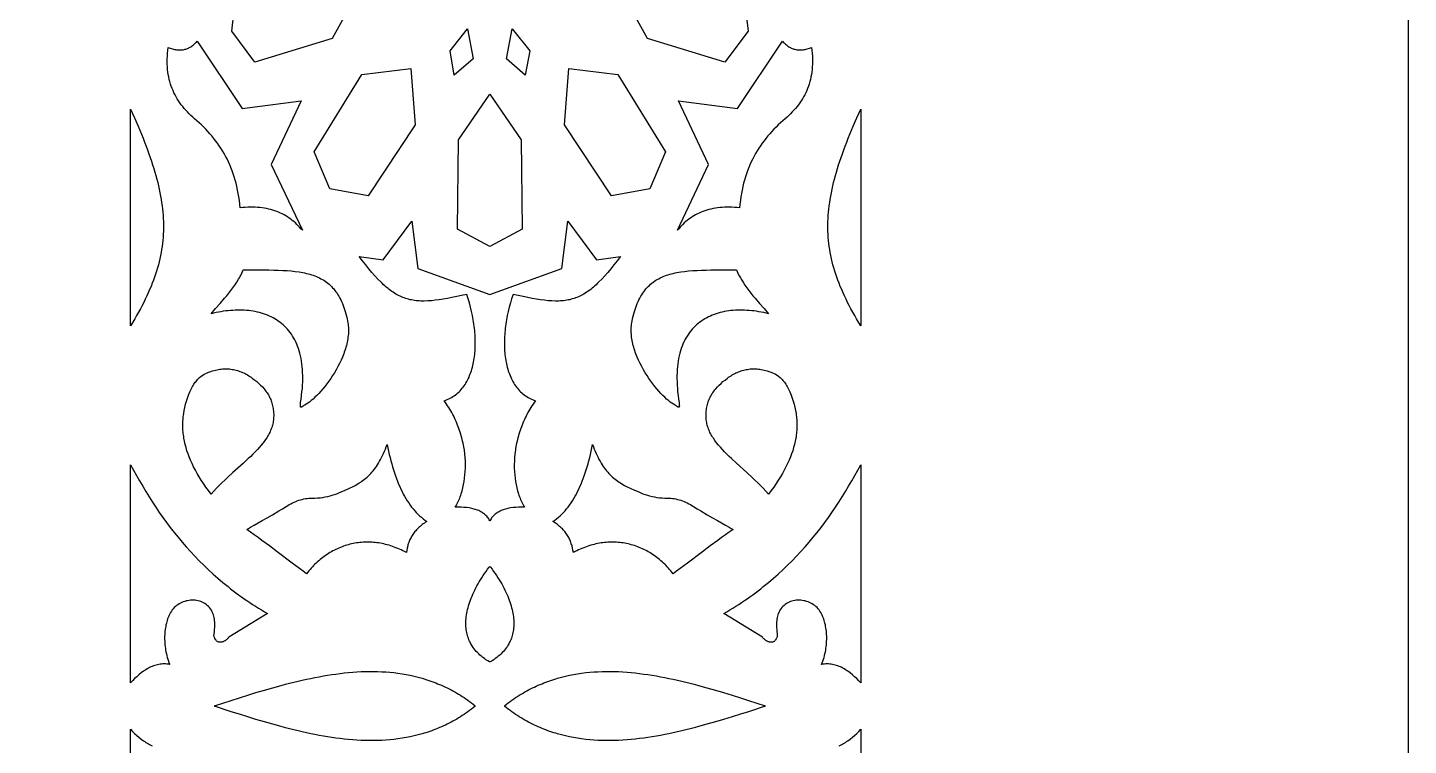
# Model space of a CAD drawing. Extents: x -575 to 575, y -425 to 425.
# Drawn here: x 423.7 to 575, y 79.3 to 157.9 of the extents above; entities that cross this region are included whole.
import ezdxf

# ---------------------------------------------------------------- set-up
doc = ezdxf.new("R2010")
doc.units = 0
doc.layers.add('LAYER_1', color=18, linetype='CONTINUOUS')

msp = doc.modelspace()

# ---------------------------------------------------------------- linework, layer by layer
at = {"layer": 'LAYER_1'}
for points in [[(-575, -425), (575, -425), (575, 425), (-575, 425)], [(459.84, 161.67), (457.07, 156.7), (448.63, 154.13), (446.08, 157.52), (446.61, 162.09), (455.02, 164.62)], [(502.11, 162.09), (502.65, 157.52), (500.1, 154.13), (491.65, 156.7), (488.89, 161.67), (493.71, 164.62)], [(472.53, 154.5), (470.47, 152.7), (470, 155.35), (471.92, 157.78)], [(478.73, 155.35), (478.25, 152.7), (476.2, 154.5), (476.81, 157.78)], [(447.23, 149.06), (453.7, 149.88), (450.41, 142.93), (453.82, 135.71), (453.67, 135.88), (453.52, 136.04), (453.37, 136.21), (453.22, 136.36), (453.06, 136.51), (452.89, 136.66), (452.72, 136.79), (452.55, 136.93), (452.38, 137.05), (452.19, 137.18), (452.01, 137.29), (451.82, 137.4), (451.62, 137.5), (451.43, 137.6), (451.22, 137.69), (451.01, 137.77), (450.8, 137.85), (450.58, 137.92), (450.36, 137.98), (450.13, 138.04), (449.9, 138.09), (449.66, 138.13), (449.42, 138.16), (449.17, 138.19), (448.92, 138.21), (448.66, 138.23), (448.4, 138.24), (448.13, 138.24), (447.85, 138.23), (447.57, 138.21), (447.29, 138.19), (447, 138.16), (446.96, 138.57), (446.92, 138.97), (446.86, 139.36), (446.8, 139.75), (446.73, 140.12), (446.65, 140.49), (446.56, 140.86), (446.46, 141.21), (446.36, 141.56), (446.25, 141.9), (446.13, 142.24), (446, 142.57), (445.86, 142.89), (445.72, 143.21), (445.57, 143.52), (445.41, 143.82), (445.25, 144.12), (445.08, 144.41), (444.9, 144.69), (444.71, 144.97), (444.52, 145.25), (444.32, 145.52), (444.12, 145.78), (443.91, 146.04), (443.69, 146.29), (443.47, 146.54), (443.24, 146.78), (443.01, 147.02), (442.77, 147.25), (442.52, 147.48), (442.27, 147.7), (442.02, 147.92), (441.81, 148.1), (441.61, 148.29), (441.41, 148.48), (441.23, 148.67), (441.05, 148.86), (440.87, 149.06), (440.71, 149.26), (440.55, 149.46), (440.4, 149.67), (440.25, 149.88), (440.12, 150.1), (439.99, 150.32), (439.87, 150.55), (439.75, 150.77), (439.65, 151.01), (439.55, 151.25), (439.46, 151.49), (439.38, 151.73), (439.31, 151.99), (439.24, 152.24), (439.18, 152.5), (439.13, 152.77), (439.09, 153.04), (439.06, 153.32), (439.04, 153.6), (439.02, 153.89), (439.02, 154.19), (439.02, 154.48), (439.03, 154.79), (439.05, 155.1), (439.08, 155.42), (439.12, 155.74), (439.35, 155.65), (439.58, 155.57), (439.7, 155.54), (439.81, 155.52), (439.92, 155.5), (440.03, 155.48), (440.13, 155.47), (440.24, 155.46), (440.35, 155.46), (440.45, 155.46), (440.56, 155.46), (440.66, 155.47), (440.76, 155.49), (440.86, 155.51), (440.96, 155.53), (441.05, 155.56), (441.15, 155.59), (441.25, 155.63), (441.34, 155.67), (441.43, 155.72), (441.52, 155.77), (441.61, 155.82), (441.7, 155.88), (441.79, 155.95), (441.88, 156.01), (441.96, 156.09), (442.05, 156.16), (442.13, 156.25), (442.21, 156.33), (442.29, 156.42)], [(506.51, 156.33), (506.6, 156.25), (506.68, 156.16), (506.76, 156.09), (506.85, 156.01), (506.94, 155.95), (507.02, 155.88), (507.11, 155.82), (507.2, 155.77), (507.29, 155.72), (507.39, 155.67), (507.48, 155.63), (507.58, 155.59), (507.67, 155.56), (507.77, 155.53), (507.87, 155.51), (507.97, 155.49), (508.07, 155.47), (508.17, 155.46), (508.28, 155.46), (508.38, 155.46), (508.49, 155.46), (508.59, 155.47), (508.7, 155.48), (508.81, 155.5), (508.92, 155.52), (509.03, 155.54), (509.14, 155.57), (509.37, 155.65), (509.61, 155.74), (509.65, 155.42), (509.68, 155.1), (509.7, 154.79), (509.71, 154.48), (509.71, 154.19), (509.7, 153.89), (509.69, 153.6), (509.67, 153.32), (509.63, 153.04), (509.59, 152.77), (509.54, 152.5), (509.49, 152.24), (509.42, 151.99), (509.35, 151.73), (509.27, 151.49), (509.18, 151.25), (509.08, 151.01), (508.97, 150.77), (508.86, 150.55), (508.74, 150.32), (508.61, 150.1), (508.47, 149.88), (508.33, 149.67), (508.18, 149.46), (508.02, 149.26), (507.85, 149.06), (507.68, 148.86), (507.5, 148.67), (507.31, 148.48), (507.12, 148.29), (506.92, 148.1), (506.71, 147.92), (506.45, 147.7), (506.2, 147.48), (505.96, 147.25), (505.72, 147.02), (505.49, 146.78), (505.26, 146.54), (505.04, 146.29), (504.82, 146.04), (504.61, 145.78), (504.4, 145.52), (504.21, 145.25), (504.02, 144.97), (503.83, 144.69), (503.65, 144.41), (503.48, 144.12), (503.31, 143.82), (503.16, 143.52), (503.01, 143.21), (502.86, 142.89), (502.73, 142.57), (502.6, 142.24), (502.48, 141.9), (502.37, 141.56), (502.26, 141.21), (502.17, 140.86), (502.08, 140.49), (502, 140.12), (501.93, 139.75), (501.86, 139.36), (501.81, 138.97), (501.77, 138.57), (501.73, 138.16), (501.44, 138.19), (501.15, 138.21), (500.87, 138.23), (500.6, 138.24), (500.33, 138.24), (500.07, 138.23), (499.81, 138.21), (499.56, 138.19), (499.31, 138.16), (499.07, 138.13), (498.83, 138.09), (498.59, 138.04), (498.37, 137.98), (498.14, 137.92), (497.93, 137.85), (497.71, 137.77), (497.5, 137.69), (497.3, 137.6), (497.1, 137.5), (496.91, 137.4), (496.72, 137.29), (496.53, 137.18), (496.35, 137.05), (496.17, 136.93), (496, 136.79), (495.83, 136.66), (495.67, 136.51), (495.51, 136.36), (495.35, 136.21), (495.2, 136.04), (495.06, 135.88), (494.91, 135.71), (498.32, 142.93), (495.03, 149.88), (501.5, 149.06), (506.43, 156.42)], [(466.17, 147.27), (461.03, 139.5), (456.83, 140.26), (455.13, 144.3), (460.35, 152.78), (465.71, 153.42)], [(488.37, 152.78), (493.6, 144.3), (491.89, 140.26), (487.7, 139.5), (482.56, 147.27), (483.02, 153.42)], [(477.79, 145.6), (477.89, 135.84), (474.36, 133.95), (470.83, 135.84), (470.94, 145.6), (474.36, 150.62)], [(435.42, 148.04), (435.82, 147.12), (436.01, 146.67), (436.19, 146.23), (436.37, 145.79), (436.54, 145.36), (436.7, 144.93), (436.86, 144.51), (437.01, 144.1), (437.15, 143.69), (437.29, 143.28), (437.42, 142.88), (437.54, 142.49), (437.66, 142.09), (437.77, 141.71), (437.87, 141.32), (437.97, 140.94), (438.06, 140.57), (438.14, 140.2), (438.22, 139.83), (438.29, 139.46), (438.35, 139.1), (438.4, 138.74), (438.45, 138.39), (438.5, 138.03), (438.53, 137.68), (438.56, 137.33), (438.58, 136.99), (438.59, 136.64), (438.6, 136.3), (438.6, 135.96), (438.59, 135.62), (438.58, 135.28), (438.56, 134.94), (438.53, 134.6), (438.5, 134.27), (438.45, 133.93), (438.4, 133.6), (438.35, 133.26), (438.28, 132.93), (438.21, 132.59), (438.13, 132.26), (438.05, 131.92), (437.95, 131.59), (437.85, 131.25), (437.74, 130.92), (437.63, 130.58), (437.51, 130.24), (437.38, 129.9), (437.24, 129.55), (437.09, 129.21), (436.94, 128.86), (436.78, 128.52), (436.61, 128.17), (436.44, 127.81), (436.26, 127.46), (436.07, 127.1), (435.87, 126.74), (435.66, 126.37), (435.45, 126.01), (435.23, 125.64), (435, 125.26), (435, 148.98)], [(515, 125.26), (514.77, 125.64), (514.55, 126.01), (514.34, 126.37), (514.13, 126.74), (513.93, 127.1), (513.74, 127.46), (513.56, 127.81), (513.39, 128.17), (513.22, 128.52), (513.06, 128.86), (512.91, 129.21), (512.76, 129.55), (512.62, 129.9), (512.49, 130.24), (512.37, 130.58), (512.26, 130.92), (512.15, 131.25), (512.05, 131.59), (511.95, 131.92), (511.87, 132.26), (511.79, 132.59), (511.72, 132.93), (511.65, 133.26), (511.6, 133.6), (511.55, 133.93), (511.5, 134.27), (511.47, 134.6), (511.44, 134.94), (511.42, 135.28), (511.41, 135.62), (511.4, 135.96), (511.4, 136.3), (511.41, 136.64), (511.42, 136.99), (511.44, 137.33), (511.47, 137.68), (511.5, 138.03), (511.55, 138.39), (511.6, 138.74), (511.65, 139.1), (511.71, 139.46), (511.78, 139.83), (511.86, 140.2), (511.94, 140.57), (512.03, 140.94), (512.13, 141.32), (512.23, 141.71), (512.34, 142.09), (512.46, 142.49), (512.58, 142.88), (512.71, 143.28), (512.85, 143.69), (512.99, 144.1), (513.14, 144.51), (513.3, 144.93), (513.46, 145.36), (513.63, 145.79), (513.81, 146.23), (513.99, 146.67), (514.18, 147.12), (514.58, 148.04), (515, 148.98)], [(486.06, 132.49), (488.68, 132.84), (488.31, 132.36), (487.96, 131.91), (487.61, 131.48), (487.28, 131.08), (486.95, 130.71), (486.63, 130.37), (486.32, 130.05), (486.17, 129.9), (486.02, 129.75), (485.86, 129.62), (485.71, 129.49), (485.56, 129.36), (485.41, 129.24), (485.26, 129.13), (485.11, 129.02), (484.96, 128.92), (484.81, 128.82), (484.66, 128.73), (484.51, 128.65), (484.36, 128.57), (484.21, 128.49), (484.06, 128.42), (483.9, 128.36), (483.75, 128.3), (483.59, 128.25), (483.43, 128.2), (483.27, 128.15), (483.11, 128.11), (482.95, 128.08), (482.78, 128.05), (482.61, 128.02), (482.44, 128), (482.27, 127.99), (482.09, 127.97), (481.91, 127.96), (481.73, 127.96), (481.55, 127.96), (481.16, 127.97), (480.77, 128), (480.35, 128.04), (479.92, 128.09), (479.47, 128.16), (479, 128.24), (478.51, 128.34), (478, 128.44), (477.46, 128.56), (476.9, 128.68), (476.75, 128.22), (476.61, 127.76), (476.48, 127.3), (476.37, 126.83), (476.27, 126.36), (476.22, 126.13), (476.18, 125.9), (476.14, 125.67), (476.11, 125.43), (476.08, 125.2), (476.05, 124.97), (476.03, 124.74), (476.01, 124.51), (475.99, 124.29), (475.97, 124.06), (475.97, 123.84), (475.96, 123.61), (475.96, 123.39), (475.96, 123.17), (475.96, 122.95), (475.97, 122.74), (475.98, 122.52), (476, 122.31), (476.02, 122.1), (476.05, 121.89), (476.07, 121.68), (476.11, 121.48), (476.14, 121.28), (476.18, 121.08), (476.23, 120.89), (476.27, 120.7), (476.33, 120.51), (476.38, 120.33), (476.44, 120.14), (476.51, 119.97), (476.58, 119.79), (476.65, 119.62), (476.73, 119.45), (476.81, 119.29), (476.89, 119.13), (476.98, 118.98), (477.08, 118.83), (477.18, 118.68), (477.28, 118.54), (477.39, 118.4), (477.5, 118.27), (477.61, 118.14), (477.73, 118.02), (477.86, 117.91), (477.99, 117.79), (478.12, 117.69), (478.26, 117.59), (478.4, 117.49), (478.55, 117.4), (478.71, 117.32), (478.86, 117.24), (479.02, 117.17), (479.19, 117.1), (479.36, 117.04), (479.23, 116.86), (479.11, 116.68), (478.98, 116.49), (478.86, 116.31), (478.75, 116.12), (478.64, 115.93), (478.53, 115.74), (478.43, 115.55), (478.33, 115.35), (478.24, 115.16), (478.15, 114.97), (478.06, 114.77), (477.98, 114.58), (477.9, 114.38), (477.82, 114.18), (477.75, 113.99), (477.68, 113.79), (477.61, 113.59), (477.55, 113.39), (477.49, 113.19), (477.44, 112.99), (477.39, 112.79), (477.34, 112.6), (477.3, 112.4), (477.26, 112.2), (477.22, 112), (477.19, 111.8), (477.16, 111.61), (477.11, 111.21), (477.07, 110.82), (477.05, 110.43), (477.04, 110.05), (477.04, 109.67), (477.06, 109.29), (477.09, 108.92), (477.13, 108.56), (477.18, 108.2), (477.24, 107.85), (477.32, 107.51), (477.4, 107.17), (477.5, 106.85), (477.55, 106.69), (477.61, 106.53), (477.67, 106.38), (477.73, 106.22), (477.79, 106.08), (477.86, 105.93), (477.93, 105.79), (478, 105.64), (478.07, 105.51), (478.15, 105.37), (477.83, 105.38), (477.51, 105.38), (477.21, 105.36), (476.91, 105.34), (476.62, 105.3), (476.35, 105.24), (476.21, 105.21), (476.08, 105.18), (475.95, 105.14), (475.83, 105.1), (475.71, 105.05), (475.59, 105), (475.48, 104.95), (475.37, 104.89), (475.26, 104.83), (475.16, 104.77), (475.06, 104.7), (474.96, 104.63), (474.87, 104.55), (474.79, 104.47), (474.71, 104.39), (474.63, 104.3), (474.56, 104.21), (474.49, 104.11), (474.43, 104.01), (474.37, 103.9), (474.37, 103.88), (474.36, 103.89), (474.36, 103.88), (474.36, 103.9), (474.3, 104.01), (474.24, 104.11), (474.17, 104.21), (474.1, 104.3), (474.02, 104.39), (473.94, 104.47), (473.85, 104.55), (473.76, 104.63), (473.67, 104.7), (473.57, 104.77), (473.47, 104.83), (473.36, 104.89), (473.25, 104.95), (473.14, 105), (473.02, 105.05), (472.9, 105.1), (472.77, 105.14), (472.65, 105.18), (472.51, 105.21), (472.38, 105.24), (472.1, 105.3), (471.82, 105.34), (471.52, 105.36), (471.21, 105.38), (470.9, 105.38), (470.58, 105.37), (470.65, 105.51), (470.73, 105.64), (470.8, 105.79), (470.87, 105.93), (470.93, 106.08), (471, 106.22), (471.06, 106.38), (471.12, 106.53), (471.17, 106.69), (471.23, 106.85), (471.32, 107.17), (471.41, 107.51), (471.48, 107.85), (471.55, 108.2), (471.6, 108.56), (471.64, 108.92), (471.67, 109.29), (471.68, 109.67), (471.69, 110.05), (471.68, 110.43), (471.65, 110.82), (471.62, 111.21), (471.57, 111.61), (471.54, 111.8), (471.5, 112), (471.47, 112.2), (471.43, 112.4), (471.38, 112.6), (471.34, 112.79), (471.29, 112.99), (471.23, 113.19), (471.17, 113.39), (471.11, 113.59), (471.05, 113.79), (470.98, 113.99), (470.91, 114.18), (470.83, 114.38), (470.75, 114.58), (470.67, 114.77), (470.58, 114.97), (470.49, 115.16), (470.4, 115.35), (470.3, 115.55), (470.19, 115.74), (470.09, 115.93), (469.98, 116.12), (469.86, 116.31), (469.74, 116.49), (469.62, 116.68), (469.5, 116.86), (469.36, 117.04), (469.54, 117.1), (469.7, 117.17), (469.86, 117.24), (470.02, 117.32), (470.17, 117.4), (470.32, 117.49), (470.47, 117.59), (470.6, 117.69), (470.74, 117.79), (470.87, 117.91), (470.99, 118.02), (471.11, 118.14), (471.23, 118.27), (471.34, 118.4), (471.45, 118.54), (471.55, 118.68), (471.65, 118.83), (471.74, 118.98), (471.83, 119.13), (471.92, 119.29), (472, 119.45), (472.08, 119.62), (472.15, 119.79), (472.22, 119.97), (472.28, 120.14), (472.34, 120.33), (472.4, 120.51), (472.45, 120.7), (472.5, 120.89), (472.54, 121.08), (472.58, 121.28), (472.62, 121.48), (472.65, 121.68), (472.68, 121.89), (472.71, 122.1), (472.73, 122.31), (472.74, 122.52), (472.75, 122.74), (472.76, 122.95), (472.77, 123.17), (472.77, 123.39), (472.77, 123.61), (472.76, 123.84), (472.75, 124.06), (472.74, 124.29), (472.72, 124.51), (472.7, 124.74), (472.68, 124.97), (472.65, 125.2), (472.62, 125.43), (472.58, 125.67), (472.55, 125.9), (472.5, 126.13), (472.46, 126.36), (472.36, 126.83), (472.25, 127.3), (472.12, 127.76), (471.98, 128.22), (471.83, 128.68), (471.26, 128.56), (470.73, 128.44), (470.21, 128.34), (469.72, 128.24), (469.25, 128.16), (468.8, 128.09), (468.37, 128.04), (467.96, 128), (467.56, 127.97), (467.18, 127.96), (467, 127.96), (466.81, 127.96), (466.63, 127.97), (466.46, 127.99), (466.28, 128), (466.11, 128.02), (465.95, 128.05), (465.78, 128.08), (465.62, 128.11), (465.45, 128.15), (465.29, 128.2), (465.14, 128.25), (464.98, 128.3), (464.82, 128.36), (464.67, 128.42), (464.52, 128.49), (464.37, 128.57), (464.21, 128.65), (464.06, 128.73), (463.91, 128.82), (463.76, 128.92), (463.61, 129.02), (463.47, 129.13), (463.32, 129.24), (463.17, 129.36), (463.02, 129.49), (462.86, 129.62), (462.71, 129.75), (462.56, 129.9), (462.41, 130.05), (462.09, 130.37), (461.78, 130.71), (461.45, 131.08), (461.12, 131.48), (460.77, 131.91), (460.41, 132.36), (460.05, 132.84), (462.67, 132.49), (465.81, 136.72), (466.47, 131.51), (474.36, 128.67), (482.26, 131.51), (482.92, 136.72)], [(449.63, 131.37), (450.16, 131.37), (450.68, 131.36), (451.18, 131.34), (451.67, 131.32), (452.14, 131.29), (452.59, 131.26), (453.03, 131.21), (453.46, 131.15), (453.87, 131.08), (454.07, 131.04), (454.27, 130.99), (454.46, 130.95), (454.65, 130.9), (454.83, 130.84), (455.01, 130.78), (455.19, 130.72), (455.36, 130.65), (455.53, 130.57), (455.7, 130.5), (455.86, 130.41), (456.02, 130.33), (456.17, 130.23), (456.32, 130.13), (456.47, 130.03), (456.61, 129.92), (456.75, 129.8), (456.89, 129.68), (457.02, 129.55), (457.14, 129.42), (457.27, 129.28), (457.39, 129.13), (457.5, 128.98), (457.62, 128.82), (457.72, 128.65), (457.83, 128.48), (457.93, 128.29), (458.03, 128.1), (458.12, 127.91), (458.21, 127.7), (458.29, 127.49), (458.37, 127.27), (458.45, 127.04), (458.52, 126.8), (458.59, 126.55), (458.66, 126.3), (458.72, 126.04), (458.78, 125.76), (458.81, 125.59), (458.84, 125.42), (458.85, 125.24), (458.87, 125.07), (458.87, 124.89), (458.87, 124.71), (458.87, 124.53), (458.86, 124.35), (458.84, 124.17), (458.82, 123.99), (458.8, 123.81), (458.77, 123.63), (458.73, 123.45), (458.69, 123.26), (458.64, 123.08), (458.6, 122.9), (458.54, 122.72), (458.48, 122.54), (458.42, 122.36), (458.36, 122.18), (458.29, 122), (458.22, 121.82), (458.06, 121.47), (457.9, 121.12), (457.72, 120.78), (457.54, 120.44), (457.34, 120.11), (457.14, 119.79), (456.93, 119.48), (456.72, 119.18), (456.5, 118.89), (456.29, 118.61), (456.07, 118.34), (455.85, 118.09), (455.63, 117.85), (455.41, 117.63), (455.2, 117.42), (455, 117.23), (454.8, 117.05), (454.6, 116.9), (454.42, 116.76), (454.24, 116.65), (454.08, 116.56), (453.99, 116.51), (453.92, 116.46), (453.79, 116.38), (453.74, 116.35), (453.7, 116.33), (453.66, 116.32), (453.65, 116.32), (453.63, 116.33), (453.62, 116.34), (453.62, 116.35), (453.6, 116.4), (453.6, 116.46), (453.6, 116.56), (453.61, 116.68), (453.63, 116.83), (453.69, 117.23), (453.74, 117.63), (453.78, 118.01), (453.82, 118.39), (453.84, 118.76), (453.86, 119.12), (453.87, 119.47), (453.87, 119.82), (453.85, 120.15), (453.84, 120.47), (453.81, 120.79), (453.77, 121.1), (453.73, 121.39), (453.68, 121.68), (453.62, 121.96), (453.55, 122.24), (453.47, 122.5), (453.39, 122.76), (453.3, 123), (453.21, 123.24), (453.1, 123.48), (452.99, 123.7), (452.87, 123.91), (452.75, 124.12), (452.62, 124.32), (452.48, 124.51), (452.34, 124.7), (452.19, 124.87), (452.04, 125.04), (451.88, 125.2), (451.71, 125.35), (451.54, 125.5), (451.36, 125.64), (451.18, 125.77), (451, 125.89), (450.81, 126.01), (450.61, 126.12), (450.41, 126.22), (450.21, 126.32), (450, 126.41), (449.78, 126.49), (449.57, 126.57), (449.35, 126.63), (449.12, 126.7), (448.89, 126.75), (448.66, 126.8), (448.43, 126.84), (448.19, 126.88), (447.95, 126.91), (447.71, 126.93), (447.46, 126.95), (447.21, 126.96), (446.96, 126.96), (446.71, 126.96), (446.45, 126.96), (446.2, 126.94), (445.94, 126.93), (445.68, 126.9), (445.42, 126.87), (445.15, 126.84), (444.89, 126.79), (444.62, 126.75), (444.36, 126.7), (444.09, 126.64), (443.82, 126.57), (444.32, 127.14), (444.82, 127.7), (445.3, 128.26), (445.54, 128.54), (445.77, 128.82), (446, 129.11), (446.21, 129.4), (446.43, 129.71), (446.63, 130.02), (446.83, 130.34), (446.92, 130.5), (447.01, 130.67), (447.1, 130.84), (447.19, 131.02), (447.27, 131.2), (447.35, 131.38)], [(501.45, 131.2), (501.54, 131.02), (501.62, 130.84), (501.71, 130.67), (501.81, 130.5), (501.9, 130.34), (502.1, 130.02), (502.3, 129.71), (502.51, 129.4), (502.73, 129.11), (502.96, 128.82), (503.19, 128.54), (503.43, 128.26), (503.91, 127.7), (504.41, 127.14), (504.91, 126.57), (504.64, 126.64), (504.37, 126.7), (504.1, 126.75), (503.84, 126.79), (503.57, 126.84), (503.31, 126.87), (503.05, 126.9), (502.79, 126.93), (502.53, 126.94), (502.27, 126.96), (502.02, 126.96), (501.77, 126.96), (501.51, 126.96), (501.27, 126.95), (501.02, 126.93), (500.78, 126.91), (500.54, 126.88), (500.3, 126.84), (500.06, 126.8), (499.83, 126.75), (499.61, 126.7), (499.38, 126.63), (499.16, 126.57), (498.94, 126.49), (498.73, 126.41), (498.52, 126.32), (498.32, 126.22), (498.12, 126.12), (497.92, 126.01), (497.73, 125.89), (497.54, 125.77), (497.36, 125.64), (497.19, 125.5), (497.02, 125.35), (496.85, 125.2), (496.69, 125.04), (496.54, 124.87), (496.39, 124.7), (496.24, 124.51), (496.11, 124.32), (495.98, 124.12), (495.85, 123.91), (495.74, 123.7), (495.63, 123.48), (495.52, 123.24), (495.42, 123), (495.34, 122.76), (495.25, 122.5), (495.18, 122.24), (495.11, 121.96), (495.05, 121.68), (495, 121.39), (494.95, 121.1), (494.92, 120.79), (494.89, 120.47), (494.87, 120.15), (494.86, 119.82), (494.86, 119.47), (494.87, 119.12), (494.88, 118.76), (494.91, 118.39), (494.94, 118.01), (494.99, 117.63), (495.04, 117.23), (495.1, 116.83), (495.11, 116.68), (495.12, 116.56), (495.13, 116.46), (495.12, 116.4), (495.11, 116.35), (495.1, 116.34), (495.09, 116.33), (495.08, 116.32), (495.07, 116.32), (495.03, 116.33), (494.99, 116.35), (494.94, 116.38), (494.81, 116.46), (494.74, 116.51), (494.65, 116.56), (494.49, 116.65), (494.31, 116.76), (494.13, 116.9), (493.93, 117.05), (493.73, 117.23), (493.52, 117.42), (493.31, 117.63), (493.1, 117.85), (492.88, 118.09), (492.66, 118.34), (492.44, 118.61), (492.22, 118.89), (492.01, 119.18), (491.8, 119.48), (491.59, 119.79), (491.39, 120.11), (491.19, 120.44), (491.01, 120.78), (490.83, 121.12), (490.66, 121.47), (490.51, 121.82), (490.44, 122), (490.37, 122.18), (490.3, 122.36), (490.24, 122.54), (490.19, 122.72), (490.13, 122.9), (490.08, 123.08), (490.04, 123.26), (490, 123.45), (489.96, 123.63), (489.93, 123.81), (489.9, 123.99), (489.88, 124.17), (489.87, 124.35), (489.86, 124.53), (489.85, 124.71), (489.85, 124.89), (489.86, 125.07), (489.87, 125.24), (489.89, 125.42), (489.92, 125.59), (489.95, 125.76), (490.01, 126.04), (490.07, 126.3), (490.13, 126.55), (490.2, 126.8), (490.28, 127.04), (490.35, 127.27), (490.44, 127.49), (490.52, 127.7), (490.61, 127.91), (490.7, 128.1), (490.8, 128.29), (490.9, 128.48), (491, 128.65), (491.11, 128.82), (491.22, 128.98), (491.34, 129.13), (491.46, 129.28), (491.58, 129.42), (491.71, 129.55), (491.84, 129.68), (491.98, 129.8), (492.12, 129.92), (492.26, 130.03), (492.4, 130.13), (492.55, 130.23), (492.71, 130.33), (492.87, 130.41), (493.03, 130.5), (493.19, 130.57), (493.36, 130.65), (493.54, 130.72), (493.71, 130.78), (493.89, 130.84), (494.08, 130.9), (494.27, 130.95), (494.46, 130.99), (494.66, 131.04), (494.86, 131.08), (495.27, 131.15), (495.69, 131.21), (496.13, 131.26), (496.59, 131.29), (497.06, 131.32), (497.55, 131.34), (498.05, 131.36), (498.57, 131.37), (499.1, 131.37), (501.37, 131.38)], [(445.54, 120.53), (445.69, 120.53), (445.84, 120.52), (445.98, 120.5), (446.13, 120.48), (446.27, 120.45), (446.42, 120.42), (446.56, 120.39), (446.7, 120.35), (446.84, 120.3), (446.98, 120.25), (447.12, 120.2), (447.26, 120.14), (447.4, 120.08), (447.54, 120.01), (447.67, 119.94), (447.81, 119.86), (447.94, 119.78), (448.07, 119.7), (448.21, 119.61), (448.34, 119.51), (448.6, 119.31), (448.82, 119.13), (449.04, 118.94), (449.24, 118.75), (449.44, 118.55), (449.62, 118.34), (449.71, 118.23), (449.79, 118.13), (449.87, 118.01), (449.95, 117.9), (450.03, 117.79), (450.1, 117.67), (450.17, 117.55), (450.23, 117.43), (450.29, 117.3), (450.35, 117.17), (450.4, 117.04), (450.45, 116.91), (450.49, 116.77), (450.53, 116.63), (450.56, 116.49), (450.59, 116.34), (450.62, 116.19), (450.64, 116.04), (450.66, 115.88), (450.67, 115.72), (450.68, 115.56), (450.68, 115.39), (450.67, 115.24), (450.66, 115.09), (450.65, 114.95), (450.63, 114.8), (450.61, 114.66), (450.58, 114.52), (450.54, 114.38), (450.5, 114.24), (450.46, 114.11), (450.41, 113.97), (450.36, 113.84), (450.3, 113.7), (450.24, 113.57), (450.18, 113.44), (450.11, 113.31), (450.04, 113.18), (449.96, 113.06), (449.88, 112.93), (449.71, 112.68), (449.52, 112.43), (449.32, 112.18), (449.11, 111.94), (448.89, 111.69), (448.66, 111.45), (448.41, 111.2), (448.16, 110.95), (447.9, 110.71), (447.36, 110.21), (446.21, 109.17), (445.61, 108.62), (445.31, 108.34), (445.01, 108.05), (444.71, 107.75), (444.41, 107.45), (444.12, 107.13), (443.82, 106.81), (443.53, 107.2), (443.26, 107.59), (443, 107.97), (442.75, 108.34), (442.52, 108.71), (442.31, 109.08), (442.1, 109.45), (441.91, 109.81), (441.74, 110.17), (441.58, 110.52), (441.43, 110.88), (441.3, 111.23), (441.18, 111.57), (441.08, 111.92), (440.98, 112.26), (440.91, 112.61), (440.84, 112.95), (440.82, 113.12), (440.79, 113.29), (440.77, 113.45), (440.76, 113.62), (440.74, 113.79), (440.73, 113.96), (440.73, 114.13), (440.72, 114.3), (440.72, 114.46), (440.73, 114.63), (440.74, 114.8), (440.75, 114.97), (440.76, 115.14), (440.78, 115.3), (440.8, 115.47), (440.82, 115.64), (440.88, 115.97), (440.95, 116.31), (441.03, 116.65), (441.13, 116.98), (441.24, 117.32), (441.36, 117.66), (441.5, 118), (441.57, 118.16), (441.64, 118.31), (441.71, 118.45), (441.78, 118.59), (441.86, 118.71), (441.93, 118.84), (442.01, 118.95), (442.09, 119.06), (442.17, 119.16), (442.25, 119.26), (442.33, 119.35), (442.41, 119.43), (442.49, 119.51), (442.57, 119.58), (442.74, 119.72), (442.9, 119.84), (443.07, 119.94), (443.23, 120.02), (443.39, 120.1), (443.55, 120.16), (443.7, 120.22), (443.99, 120.31), (444.15, 120.36), (444.31, 120.4), (444.47, 120.43), (444.62, 120.46), (444.78, 120.49), (444.93, 120.51), (445.09, 120.52), (445.24, 120.53), (445.39, 120.53)], [(503.49, 120.53), (503.64, 120.52), (503.79, 120.51), (503.95, 120.49), (504.1, 120.46), (504.26, 120.43), (504.42, 120.4), (504.58, 120.36), (504.74, 120.31), (505.03, 120.22), (505.18, 120.16), (505.34, 120.1), (505.5, 120.02), (505.66, 119.94), (505.83, 119.84), (505.99, 119.72), (506.16, 119.58), (506.24, 119.51), (506.32, 119.43), (506.4, 119.35), (506.48, 119.26), (506.56, 119.16), (506.64, 119.06), (506.72, 118.95), (506.79, 118.84), (506.87, 118.71), (506.94, 118.59), (507.02, 118.45), (507.09, 118.31), (507.16, 118.16), (507.23, 118), (507.36, 117.66), (507.49, 117.32), (507.6, 116.98), (507.69, 116.65), (507.78, 116.31), (507.85, 115.97), (507.91, 115.64), (507.93, 115.47), (507.95, 115.3), (507.97, 115.14), (507.98, 114.97), (507.99, 114.8), (508, 114.63), (508, 114.46), (508, 114.3), (508, 114.13), (507.99, 113.96), (507.98, 113.79), (507.97, 113.62), (507.95, 113.45), (507.93, 113.29), (507.91, 113.12), (507.88, 112.95), (507.82, 112.61), (507.74, 112.26), (507.65, 111.92), (507.55, 111.57), (507.43, 111.23), (507.29, 110.88), (507.15, 110.52), (506.99, 110.17), (506.81, 109.81), (506.62, 109.45), (506.42, 109.08), (506.2, 108.71), (505.97, 108.34), (505.73, 107.97), (505.47, 107.59), (505.19, 107.2), (504.91, 106.81), (504.61, 107.13), (504.31, 107.45), (504.01, 107.75), (503.71, 108.05), (503.41, 108.34), (503.11, 108.62), (502.52, 109.17), (501.37, 110.21), (500.83, 110.71), (500.57, 110.95), (500.31, 111.2), (500.07, 111.45), (499.84, 111.69), (499.62, 111.94), (499.4, 112.18), (499.21, 112.43), (499.02, 112.68), (498.85, 112.93), (498.77, 113.06), (498.69, 113.18), (498.62, 113.31), (498.55, 113.44), (498.48, 113.57), (498.42, 113.7), (498.37, 113.84), (498.31, 113.97), (498.27, 114.11), (498.22, 114.24), (498.18, 114.38), (498.15, 114.52), (498.12, 114.66), (498.1, 114.8), (498.08, 114.95), (498.06, 115.09), (498.05, 115.24), (498.05, 115.39), (498.05, 115.56), (498.06, 115.72), (498.07, 115.88), (498.09, 116.04), (498.11, 116.19), (498.13, 116.34), (498.16, 116.49), (498.2, 116.63), (498.24, 116.77), (498.28, 116.91), (498.33, 117.04), (498.38, 117.17), (498.44, 117.3), (498.5, 117.43), (498.56, 117.55), (498.63, 117.67), (498.7, 117.79), (498.78, 117.9), (498.85, 118.01), (498.93, 118.13), (499.02, 118.23), (499.11, 118.34), (499.29, 118.55), (499.48, 118.75), (499.69, 118.94), (499.9, 119.13), (500.13, 119.31), (500.39, 119.51), (500.52, 119.61), (500.65, 119.7), (500.79, 119.78), (500.92, 119.86), (501.06, 119.94), (501.19, 120.01), (501.33, 120.08), (501.47, 120.14), (501.6, 120.2), (501.74, 120.25), (501.88, 120.3), (502.02, 120.35), (502.17, 120.39), (502.31, 120.42), (502.45, 120.45), (502.6, 120.48), (502.74, 120.5), (502.89, 120.52), (503.04, 120.53), (503.19, 120.53), (503.34, 120.53)], [(463.18, 111.89), (463.26, 111.53), (463.34, 111.16), (463.43, 110.81), (463.51, 110.46), (463.61, 110.12), (463.7, 109.79), (463.8, 109.46), (463.91, 109.14), (464.02, 108.82), (464.13, 108.52), (464.24, 108.22), (464.36, 107.92), (464.49, 107.64), (464.61, 107.36), (464.75, 107.09), (464.88, 106.82), (465.02, 106.57), (465.17, 106.32), (465.32, 106.08), (465.47, 105.84), (465.63, 105.62), (465.79, 105.4), (465.95, 105.19), (466.13, 104.99), (466.3, 104.8), (466.48, 104.61), (466.67, 104.43), (466.86, 104.27), (467.05, 104.11), (467.25, 103.96), (467.45, 103.82), (467.32, 103.73), (467.19, 103.64), (467.07, 103.56), (466.95, 103.47), (466.83, 103.38), (466.72, 103.28), (466.62, 103.19), (466.52, 103.1), (466.42, 103), (466.32, 102.9), (466.24, 102.8), (466.15, 102.7), (466.07, 102.6), (465.99, 102.49), (465.92, 102.39), (465.85, 102.28), (465.79, 102.17), (465.73, 102.06), (465.67, 101.95), (465.61, 101.84), (465.56, 101.73), (465.52, 101.61), (465.47, 101.5), (465.43, 101.38), (465.39, 101.26), (465.36, 101.14), (465.3, 100.9), (465.26, 100.66), (465.22, 100.41), (465.03, 100.51), (464.84, 100.61), (464.65, 100.7), (464.46, 100.79), (464.27, 100.87), (464.08, 100.94), (463.89, 101.02), (463.7, 101.09), (463.51, 101.15), (463.32, 101.21), (463.13, 101.26), (462.94, 101.31), (462.75, 101.36), (462.56, 101.4), (462.37, 101.43), (462.18, 101.46), (461.99, 101.49), (461.8, 101.51), (461.61, 101.53), (461.43, 101.54), (461.24, 101.55), (461.05, 101.55), (460.86, 101.55), (460.68, 101.55), (460.49, 101.54), (460.31, 101.53), (460.13, 101.51), (459.94, 101.49), (459.76, 101.46), (459.58, 101.43), (459.4, 101.4), (459.22, 101.36), (459.04, 101.32), (458.87, 101.27), (458.69, 101.22), (458.51, 101.17), (458.34, 101.11), (458.17, 101.04), (458, 100.98), (457.83, 100.91), (457.66, 100.83), (457.49, 100.75), (457.33, 100.67), (457.17, 100.59), (457, 100.5), (456.84, 100.4), (456.68, 100.3), (456.53, 100.2), (456.37, 100.1), (456.22, 99.99), (456.07, 99.88), (455.92, 99.76), (455.77, 99.64), (455.62, 99.52), (455.48, 99.39), (455.34, 99.26), (455.2, 99.13), (455.06, 98.99), (454.93, 98.85), (454.79, 98.7), (454.66, 98.56), (454.53, 98.4), (454.41, 98.25), (454.29, 98.09), (453.9, 98.37), (453.5, 98.65), (452.7, 99.25), (451.06, 100.49), (450.23, 101.13), (449.39, 101.75), (448.97, 102.05), (448.55, 102.35), (448.14, 102.64), (447.72, 102.92), (447.93, 103.06), (448.13, 103.18), (448.54, 103.43), (448.97, 103.67), (449.43, 103.93), (449.96, 104.22), (450.56, 104.56), (451.25, 104.97), (451.64, 105.21), (452.06, 105.47), (452.23, 105.57), (452.39, 105.67), (452.57, 105.76), (452.74, 105.85), (452.91, 105.93), (453.09, 106), (453.27, 106.07), (453.45, 106.14), (453.63, 106.19), (453.81, 106.24), (453.99, 106.28), (454.17, 106.32), (454.34, 106.34), (454.52, 106.36), (454.7, 106.37), (454.87, 106.38), (455.19, 106.38), (455.49, 106.4), (455.78, 106.42), (456.06, 106.46), (456.33, 106.51), (456.6, 106.56), (456.85, 106.63), (457.1, 106.7), (457.35, 106.78), (457.59, 106.86), (457.82, 106.95), (458.06, 107.05), (458.52, 107.25), (458.99, 107.46), (459.3, 107.61), (459.61, 107.77), (459.91, 107.94), (460.06, 108.04), (460.21, 108.13), (460.35, 108.23), (460.5, 108.34), (460.64, 108.45), (460.78, 108.56), (460.92, 108.68), (461.05, 108.8), (461.19, 108.93), (461.32, 109.07), (461.45, 109.21), (461.58, 109.36), (461.7, 109.52), (461.82, 109.68), (461.94, 109.85), (462.06, 110.03), (462.18, 110.21), (462.29, 110.41), (462.4, 110.61), (462.51, 110.82), (462.62, 111.03), (462.72, 111.26), (462.82, 111.5), (462.92, 111.74), (463.01, 112), (463.1, 112.26)], [(485.72, 112), (485.81, 111.74), (485.91, 111.5), (486.01, 111.26), (486.11, 111.03), (486.22, 110.82), (486.32, 110.61), (486.44, 110.41), (486.55, 110.21), (486.66, 110.03), (486.78, 109.85), (486.9, 109.68), (487.03, 109.52), (487.15, 109.36), (487.28, 109.21), (487.41, 109.07), (487.54, 108.93), (487.67, 108.8), (487.81, 108.68), (487.95, 108.56), (488.09, 108.45), (488.23, 108.34), (488.37, 108.23), (488.52, 108.13), (488.67, 108.04), (488.81, 107.94), (489.12, 107.77), (489.42, 107.61), (489.74, 107.46), (490.21, 107.25), (490.67, 107.05), (490.91, 106.95), (491.14, 106.86), (491.38, 106.78), (491.62, 106.7), (491.87, 106.63), (492.13, 106.56), (492.39, 106.51), (492.66, 106.46), (492.95, 106.42), (493.24, 106.4), (493.54, 106.38), (493.86, 106.38), (494.03, 106.37), (494.21, 106.36), (494.38, 106.34), (494.56, 106.32), (494.74, 106.28), (494.92, 106.24), (495.1, 106.19), (495.28, 106.14), (495.46, 106.07), (495.64, 106), (495.81, 105.93), (495.99, 105.85), (496.16, 105.76), (496.33, 105.67), (496.5, 105.57), (496.67, 105.47), (497.09, 105.21), (497.48, 104.97), (498.17, 104.56), (498.77, 104.22), (499.29, 103.93), (499.76, 103.67), (500.19, 103.43), (500.6, 103.18), (500.8, 103.06), (501.01, 102.92), (500.59, 102.64), (500.17, 102.35), (499.76, 102.05), (499.34, 101.75), (498.5, 101.13), (497.67, 100.49), (496.03, 99.25), (495.23, 98.65), (494.83, 98.37), (494.44, 98.09), (494.32, 98.25), (494.19, 98.4), (494.06, 98.56), (493.93, 98.7), (493.8, 98.85), (493.67, 98.99), (493.53, 99.13), (493.39, 99.26), (493.25, 99.39), (493.1, 99.52), (492.96, 99.64), (492.81, 99.76), (492.66, 99.88), (492.51, 99.99), (492.36, 100.1), (492.2, 100.2), (492.04, 100.3), (491.88, 100.4), (491.72, 100.5), (491.56, 100.59), (491.4, 100.67), (491.23, 100.75), (491.07, 100.83), (490.9, 100.91), (490.73, 100.98), (490.56, 101.04), (490.39, 101.11), (490.21, 101.17), (490.04, 101.22), (489.86, 101.27), (489.68, 101.32), (489.51, 101.36), (489.33, 101.4), (489.15, 101.43), (488.97, 101.46), (488.78, 101.49), (488.6, 101.51), (488.42, 101.53), (488.23, 101.54), (488.05, 101.55), (487.86, 101.55), (487.68, 101.55), (487.49, 101.55), (487.3, 101.54), (487.11, 101.53), (486.93, 101.51), (486.74, 101.49), (486.55, 101.46), (486.36, 101.43), (486.17, 101.4), (485.98, 101.36), (485.79, 101.31), (485.6, 101.26), (485.41, 101.21), (485.22, 101.15), (485.03, 101.09), (484.84, 101.02), (484.65, 100.94), (484.45, 100.87), (484.26, 100.79), (484.08, 100.7), (483.89, 100.61), (483.7, 100.51), (483.51, 100.41), (483.47, 100.66), (483.43, 100.9), (483.37, 101.14), (483.33, 101.26), (483.29, 101.38), (483.25, 101.5), (483.21, 101.61), (483.16, 101.73), (483.11, 101.84), (483.06, 101.95), (483, 102.06), (482.94, 102.17), (482.87, 102.28), (482.81, 102.39), (482.73, 102.49), (482.66, 102.6), (482.58, 102.7), (482.49, 102.8), (482.4, 102.9), (482.31, 103), (482.21, 103.1), (482.11, 103.19), (482, 103.28), (481.89, 103.38), (481.78, 103.47), (481.66, 103.56), (481.54, 103.64), (481.41, 103.73), (481.27, 103.82), (481.48, 103.96), (481.68, 104.11), (481.87, 104.27), (482.06, 104.43), (482.25, 104.61), (482.43, 104.8), (482.6, 104.99), (482.77, 105.19), (482.94, 105.4), (483.1, 105.62), (483.26, 105.84), (483.41, 106.08), (483.56, 106.32), (483.7, 106.57), (483.85, 106.82), (483.98, 107.09), (484.11, 107.36), (484.24, 107.64), (484.36, 107.92), (484.48, 108.22), (484.6, 108.52), (484.71, 108.82), (484.82, 109.14), (484.92, 109.46), (485.02, 109.79), (485.12, 110.12), (485.21, 110.46), (485.3, 110.81), (485.39, 111.16), (485.47, 111.53), (485.55, 111.89), (485.62, 112.26)], [(435.32, 109.44), (435.65, 108.84), (435.98, 108.25), (436.33, 107.67), (436.68, 107.09), (437.03, 106.51), (437.4, 105.94), (437.77, 105.37), (438.15, 104.81), (438.54, 104.26), (438.94, 103.71), (439.35, 103.16), (439.77, 102.62), (440.2, 102.09), (440.64, 101.56), (441.09, 101.04), (441.55, 100.53), (442.03, 100.02), (442.51, 99.52), (443.01, 99.03), (443.51, 98.54), (444.04, 98.06), (444.57, 97.59), (445.12, 97.13), (445.68, 96.68), (445.96, 96.45), (446.25, 96.23), (446.54, 96.01), (446.84, 95.79), (447.14, 95.57), (447.44, 95.36), (447.75, 95.15), (448.06, 94.94), (448.37, 94.73), (448.69, 94.53), (449.01, 94.32), (449.33, 94.12), (449.66, 93.93), (450, 93.73), (445.76, 91.14), (445.71, 91.07), (445.66, 91.01), (445.6, 90.95), (445.55, 90.9), (445.49, 90.85), (445.43, 90.8), (445.37, 90.76), (445.31, 90.73), (445.25, 90.69), (445.19, 90.66), (445.13, 90.64), (445.07, 90.62), (445.01, 90.6), (444.95, 90.59), (444.89, 90.59), (444.83, 90.59), (444.77, 90.59), (444.72, 90.6), (444.66, 90.61), (444.61, 90.63), (444.55, 90.65), (444.5, 90.68), (444.46, 90.72), (444.41, 90.76), (444.37, 90.8), (444.32, 90.85), (444.29, 90.91), (444.25, 90.97), (444.22, 91.04), (444.19, 91.11), (444.16, 91.19), (444.14, 91.27), (444.17, 91.52), (444.19, 91.76), (444.21, 91.98), (444.22, 92.2), (444.23, 92.4), (444.22, 92.6), (444.22, 92.79), (444.2, 92.97), (444.18, 93.13), (444.15, 93.3), (444.12, 93.45), (444.08, 93.59), (444.03, 93.73), (443.98, 93.86), (443.92, 93.98), (443.85, 94.1), (443.75, 94.24), (443.64, 94.38), (443.53, 94.51), (443.4, 94.62), (443.27, 94.73), (443.14, 94.82), (443, 94.9), (442.85, 94.97), (442.7, 95.04), (442.55, 95.09), (442.39, 95.13), (442.23, 95.16), (442.07, 95.18), (441.9, 95.19), (441.74, 95.19), (441.58, 95.19), (441.41, 95.17), (441.25, 95.14), (441.09, 95.11), (440.93, 95.06), (440.77, 95.01), (440.62, 94.94), (440.47, 94.87), (440.32, 94.79), (440.18, 94.7), (440.04, 94.6), (439.92, 94.49), (439.79, 94.38), (439.68, 94.25), (439.57, 94.12), (439.47, 93.98), (439.38, 93.84), (439.31, 93.71), (439.24, 93.57), (439.18, 93.43), (439.12, 93.29), (439.06, 93.14), (439.01, 92.98), (438.96, 92.83), (438.92, 92.67), (438.88, 92.5), (438.85, 92.33), (438.82, 92.16), (438.79, 91.99), (438.77, 91.81), (438.75, 91.63), (438.74, 91.45), (438.73, 91.27), (438.73, 91.08), (438.73, 90.89), (438.74, 90.7), (438.75, 90.51), (438.76, 90.32), (438.79, 90.12), (438.81, 89.92), (438.84, 89.73), (438.88, 89.53), (438.92, 89.33), (438.97, 89.13), (439.02, 88.93), (439.08, 88.73), (439.15, 88.53), (439.21, 88.34), (439.29, 88.14), (439.14, 88.17), (438.98, 88.19), (438.83, 88.21), (438.68, 88.21), (438.53, 88.21), (438.38, 88.2), (438.23, 88.18), (438.09, 88.16), (437.94, 88.13), (437.8, 88.09), (437.65, 88.05), (437.51, 88), (437.37, 87.94), (437.23, 87.88), (437.09, 87.81), (436.95, 87.74), (436.82, 87.66), (436.68, 87.58), (436.55, 87.5), (436.42, 87.41), (436.16, 87.22), (435.91, 87.02), (435.67, 86.81), (435.44, 86.6), (435.21, 86.37), (435, 86.15), (435, 110.03)], [(515, 86.15), (514.79, 86.37), (514.56, 86.6), (514.33, 86.81), (514.09, 87.02), (513.84, 87.22), (513.58, 87.41), (513.45, 87.5), (513.32, 87.58), (513.18, 87.66), (513.05, 87.74), (512.91, 87.81), (512.77, 87.88), (512.63, 87.94), (512.49, 88), (512.35, 88.05), (512.2, 88.09), (512.06, 88.13), (511.91, 88.16), (511.77, 88.18), (511.62, 88.2), (511.47, 88.21), (511.32, 88.21), (511.17, 88.21), (511.02, 88.19), (510.86, 88.17), (510.71, 88.14), (510.79, 88.34), (510.86, 88.53), (510.92, 88.73), (510.98, 88.93), (511.03, 89.13), (511.08, 89.33), (511.12, 89.53), (511.16, 89.73), (511.19, 89.92), (511.21, 90.12), (511.24, 90.32), (511.25, 90.51), (511.26, 90.7), (511.27, 90.89), (511.27, 91.08), (511.27, 91.27), (511.26, 91.45), (511.25, 91.63), (511.23, 91.81), (511.21, 91.99), (511.18, 92.16), (511.15, 92.33), (511.12, 92.5), (511.08, 92.67), (511.04, 92.83), (510.99, 92.98), (510.94, 93.14), (510.88, 93.29), (510.82, 93.43), (510.76, 93.57), (510.69, 93.71), (510.62, 93.84), (510.53, 93.98), (510.43, 94.12), (510.32, 94.25), (510.21, 94.38), (510.08, 94.49), (509.96, 94.6), (509.82, 94.7), (509.68, 94.79), (509.53, 94.87), (509.38, 94.94), (509.23, 95.01), (509.07, 95.06), (508.91, 95.11), (508.75, 95.14), (508.59, 95.17), (508.42, 95.19), (508.26, 95.19), (508.1, 95.19), (507.93, 95.18), (507.77, 95.16), (507.61, 95.13), (507.45, 95.09), (507.3, 95.04), (507.15, 94.97), (507, 94.9), (506.86, 94.82), (506.73, 94.73), (506.6, 94.62), (506.47, 94.51), (506.36, 94.38), (506.25, 94.24), (506.15, 94.1), (506.08, 93.98), (506.02, 93.86), (505.97, 93.73), (505.92, 93.59), (505.88, 93.45), (505.85, 93.3), (505.82, 93.13), (505.8, 92.97), (505.78, 92.79), (505.78, 92.6), (505.77, 92.4), (505.78, 92.2), (505.79, 91.98), (505.81, 91.76), (505.83, 91.52), (505.86, 91.27), (505.84, 91.19), (505.81, 91.11), (505.78, 91.04), (505.75, 90.97), (505.71, 90.91), (505.68, 90.85), (505.63, 90.8), (505.59, 90.76), (505.54, 90.72), (505.5, 90.68), (505.45, 90.65), (505.39, 90.63), (505.34, 90.61), (505.28, 90.6), (505.23, 90.59), (505.17, 90.59), (505.11, 90.59), (505.05, 90.59), (504.99, 90.6), (504.93, 90.62), (504.87, 90.64), (504.81, 90.66), (504.75, 90.69), (504.69, 90.73), (504.63, 90.76), (504.57, 90.8), (504.51, 90.85), (504.45, 90.9), (504.4, 90.95), (504.34, 91.01), (504.29, 91.07), (504.24, 91.14), (500, 93.73), (500.34, 93.93), (500.67, 94.12), (500.99, 94.32), (501.31, 94.53), (501.63, 94.73), (501.94, 94.94), (502.25, 95.15), (502.56, 95.36), (502.86, 95.57), (503.16, 95.79), (503.46, 96.01), (503.75, 96.23), (504.04, 96.45), (504.32, 96.68), (504.88, 97.13), (505.43, 97.59), (505.96, 98.06), (506.49, 98.54), (506.99, 99.03), (507.49, 99.52), (507.97, 100.02), (508.45, 100.53), (508.91, 101.04), (509.36, 101.56), (509.8, 102.09), (510.23, 102.62), (510.65, 103.16), (511.06, 103.71), (511.46, 104.26), (511.85, 104.81), (512.23, 105.37), (512.6, 105.94), (512.97, 106.51), (513.32, 107.09), (513.67, 107.67), (514.02, 108.25), (514.35, 108.84), (514.68, 109.44), (515, 110.03)], [(474.43, 98.81), (474.6, 98.58), (474.77, 98.35), (474.94, 98.12), (475.09, 97.89), (475.24, 97.66), (475.39, 97.43), (475.52, 97.21), (475.66, 96.98), (475.78, 96.75), (475.9, 96.53), (476.01, 96.3), (476.12, 96.08), (476.22, 95.86), (476.32, 95.64), (476.4, 95.42), (476.49, 95.21), (476.56, 95), (476.63, 94.79), (476.69, 94.58), (476.75, 94.37), (476.8, 94.17), (476.85, 93.97), (476.88, 93.77), (476.92, 93.58), (476.94, 93.38), (476.96, 93.2), (476.98, 93.01), (476.99, 92.83), (476.99, 92.65), (476.99, 92.47), (476.98, 92.3), (476.97, 92.13), (476.95, 91.97), (476.92, 91.8), (476.89, 91.64), (476.86, 91.48), (476.82, 91.33), (476.77, 91.17), (476.72, 91.02), (476.66, 90.87), (476.6, 90.72), (476.53, 90.58), (476.45, 90.43), (476.37, 90.29), (476.28, 90.14), (476.18, 90), (476.08, 89.86), (475.97, 89.72), (475.85, 89.59), (475.72, 89.45), (475.59, 89.32), (475.44, 89.19), (475.29, 89.06), (475.13, 88.93), (474.96, 88.81), (474.79, 88.68), (474.6, 88.57), (474.4, 88.45), (474.36, 88.43), (474.32, 88.45), (474.13, 88.57), (473.94, 88.68), (473.76, 88.81), (473.6, 88.93), (473.44, 89.06), (473.28, 89.19), (473.14, 89.32), (473.01, 89.45), (472.88, 89.59), (472.76, 89.72), (472.65, 89.86), (472.55, 90), (472.45, 90.14), (472.36, 90.29), (472.28, 90.43), (472.2, 90.58), (472.13, 90.72), (472.07, 90.87), (472.01, 91.02), (471.96, 91.17), (471.91, 91.33), (471.87, 91.48), (471.83, 91.64), (471.8, 91.8), (471.78, 91.97), (471.76, 92.13), (471.75, 92.3), (471.74, 92.47), (471.74, 92.65), (471.74, 92.83), (471.75, 93.01), (471.76, 93.2), (471.78, 93.38), (471.81, 93.58), (471.84, 93.77), (471.88, 93.97), (471.93, 94.17), (471.98, 94.37), (472.03, 94.58), (472.1, 94.79), (472.17, 95), (472.24, 95.21), (472.32, 95.42), (472.41, 95.64), (472.51, 95.86), (472.61, 96.08), (472.71, 96.3), (472.83, 96.53), (472.95, 96.75), (473.07, 96.98), (473.2, 97.21), (473.34, 97.43), (473.49, 97.66), (473.64, 97.89), (473.79, 98.12), (473.95, 98.35), (474.12, 98.58), (474.3, 98.81), (474.36, 98.9)], [(461.61, 87.39), (462.07, 87.38), (462.52, 87.36), (462.96, 87.34), (463.41, 87.3), (463.86, 87.26), (464.3, 87.2), (464.75, 87.14), (465.19, 87.06), (465.63, 86.97), (466.06, 86.88), (466.5, 86.77), (466.93, 86.65), (467.15, 86.58), (467.36, 86.52), (467.58, 86.45), (467.79, 86.37), (468.01, 86.3), (468.22, 86.22), (468.43, 86.14), (468.64, 86.05), (468.86, 85.96), (469.07, 85.87), (469.28, 85.78), (469.49, 85.68), (469.7, 85.58), (469.9, 85.47), (470.11, 85.37), (470.32, 85.26), (470.53, 85.14), (470.73, 85.02), (470.94, 84.9), (471.14, 84.78), (471.34, 84.65), (471.55, 84.52), (471.75, 84.38), (471.95, 84.24), (472.15, 84.1), (472.35, 83.95), (472.55, 83.8), (472.75, 83.62), (472.73, 83.6), (472.75, 83.58), (472.55, 83.4), (472.35, 83.25), (472.15, 83.1), (471.95, 82.96), (471.75, 82.82), (471.55, 82.68), (471.34, 82.55), (471.14, 82.42), (470.94, 82.3), (470.73, 82.18), (470.53, 82.06), (470.32, 81.95), (470.11, 81.83), (469.9, 81.73), (469.7, 81.62), (469.49, 81.52), (469.28, 81.42), (469.07, 81.33), (468.86, 81.24), (468.64, 81.15), (468.43, 81.06), (468.22, 80.98), (468.01, 80.9), (467.79, 80.83), (467.58, 80.75), (467.36, 80.68), (467.15, 80.62), (466.93, 80.55), (466.5, 80.43), (466.06, 80.32), (465.63, 80.23), (465.19, 80.14), (464.75, 80.07), (464.3, 80), (463.86, 79.94), (463.41, 79.9), (462.96, 79.86), (462.52, 79.84), (462.07, 79.82), (461.61, 79.81), (461.16, 79.81), (460.71, 79.82), (460.25, 79.83), (459.8, 79.86), (459.34, 79.89), (458.88, 79.93), (458.42, 79.98), (457.96, 80.03), (457.5, 80.09), (457.04, 80.15), (456.58, 80.23), (456.12, 80.3), (455.66, 80.39), (455.2, 80.47), (454.74, 80.57), (454.27, 80.67), (453.81, 80.77), (453.35, 80.88), (452.89, 80.99), (452.43, 81.1), (451.96, 81.22), (451.5, 81.35), (450.58, 81.6), (449.66, 81.86), (448.74, 82.14), (447.83, 82.41), (446.92, 82.7), (446.02, 82.98), (444.21, 83.58), (444.27, 83.6), (444.21, 83.62), (446.02, 84.22), (446.92, 84.5), (447.83, 84.79), (448.74, 85.07), (449.66, 85.34), (450.58, 85.6), (451.5, 85.86), (451.96, 85.98), (452.43, 86.1), (452.89, 86.21), (453.35, 86.32), (453.81, 86.43), (454.27, 86.53), (454.74, 86.63), (455.2, 86.73), (455.66, 86.81), (456.12, 86.9), (456.58, 86.98), (457.04, 87.05), (457.5, 87.11), (457.96, 87.17), (458.42, 87.23), (458.88, 87.27), (459.34, 87.31), (459.8, 87.34), (460.25, 87.37), (460.71, 87.38), (461.16, 87.39)], [(488.02, 87.38), (488.47, 87.37), (488.93, 87.34), (489.39, 87.31), (489.85, 87.27), (490.3, 87.23), (490.76, 87.17), (491.22, 87.11), (491.68, 87.05), (492.14, 86.98), (492.61, 86.9), (493.07, 86.81), (493.53, 86.73), (493.99, 86.63), (494.45, 86.53), (494.92, 86.43), (495.38, 86.32), (495.84, 86.21), (496.3, 86.1), (496.76, 85.98), (497.22, 85.86), (498.15, 85.6), (499.07, 85.34), (499.98, 85.07), (500.9, 84.79), (501.81, 84.5), (502.71, 84.22), (504.51, 83.62), (504.46, 83.6), (504.51, 83.58), (502.71, 82.98), (501.81, 82.7), (500.9, 82.41), (499.98, 82.14), (499.07, 81.86), (498.15, 81.6), (497.22, 81.35), (496.76, 81.22), (496.3, 81.1), (495.84, 80.99), (495.38, 80.88), (494.92, 80.77), (494.45, 80.67), (493.99, 80.57), (493.53, 80.47), (493.07, 80.39), (492.61, 80.3), (492.14, 80.23), (491.68, 80.15), (491.22, 80.09), (490.76, 80.03), (490.3, 79.98), (489.85, 79.93), (489.39, 79.89), (488.93, 79.86), (488.47, 79.83), (488.02, 79.82), (487.57, 79.81), (487.11, 79.81), (486.66, 79.82), (486.21, 79.84), (485.76, 79.86), (485.31, 79.9), (484.87, 79.94), (484.42, 80), (483.98, 80.07), (483.54, 80.14), (483.1, 80.23), (482.66, 80.32), (482.23, 80.43), (481.79, 80.55), (481.58, 80.62), (481.36, 80.68), (481.15, 80.75), (480.93, 80.83), (480.72, 80.9), (480.51, 80.98), (480.29, 81.06), (480.08, 81.15), (479.87, 81.24), (479.66, 81.33), (479.45, 81.42), (479.24, 81.52), (479.03, 81.62), (478.82, 81.73), (478.61, 81.83), (478.41, 81.95), (478.2, 82.06), (478, 82.18), (477.79, 82.3), (477.59, 82.42), (477.38, 82.55), (477.18, 82.68), (476.98, 82.82), (476.78, 82.96), (476.58, 83.1), (476.38, 83.25), (476.18, 83.4), (475.97, 83.58), (475.99, 83.6), (475.97, 83.62), (476.18, 83.8), (476.38, 83.95), (476.58, 84.1), (476.78, 84.24), (476.98, 84.38), (477.18, 84.52), (477.38, 84.65), (477.59, 84.78), (477.79, 84.9), (478, 85.02), (478.2, 85.14), (478.41, 85.26), (478.61, 85.37), (478.82, 85.47), (479.03, 85.58), (479.24, 85.68), (479.45, 85.78), (479.66, 85.87), (479.87, 85.96), (480.08, 86.05), (480.29, 86.14), (480.51, 86.22), (480.72, 86.3), (480.93, 86.37), (481.15, 86.45), (481.36, 86.52), (481.58, 86.58), (481.79, 86.65), (482.23, 86.77), (482.66, 86.88), (483.1, 86.97), (483.54, 87.06), (483.98, 87.14), (484.42, 87.2), (484.87, 87.26), (485.31, 87.3), (485.76, 87.34), (486.21, 87.36), (486.66, 87.38), (487.11, 87.39), (487.57, 87.39)]]:
    msp.add_lwpolyline(points, close=True, dxfattribs=at)
for points in [[(435, 57.17), (435, 81.05), (435.21, 80.83), (435.44, 80.6), (435.67, 80.39), (435.91, 80.18), (436.16, 79.98), (436.42, 79.79), (436.55, 79.7), (436.68, 79.62), (436.82, 79.54), (436.95, 79.46), (437.09, 79.39), (437.23, 79.32), (437.37, 79.26)], [(512.63, 79.26), (512.77, 79.32), (512.91, 79.39), (513.05, 79.46), (513.18, 79.54), (513.32, 79.62), (513.45, 79.7), (513.58, 79.79), (513.84, 79.98), (514.09, 80.18), (514.33, 80.39), (514.56, 80.6), (514.79, 80.83), (515, 81.05), (515, 57.17)]]:
    msp.add_lwpolyline(points, dxfattribs=at)

doc.saveas('drawing.dxf')
